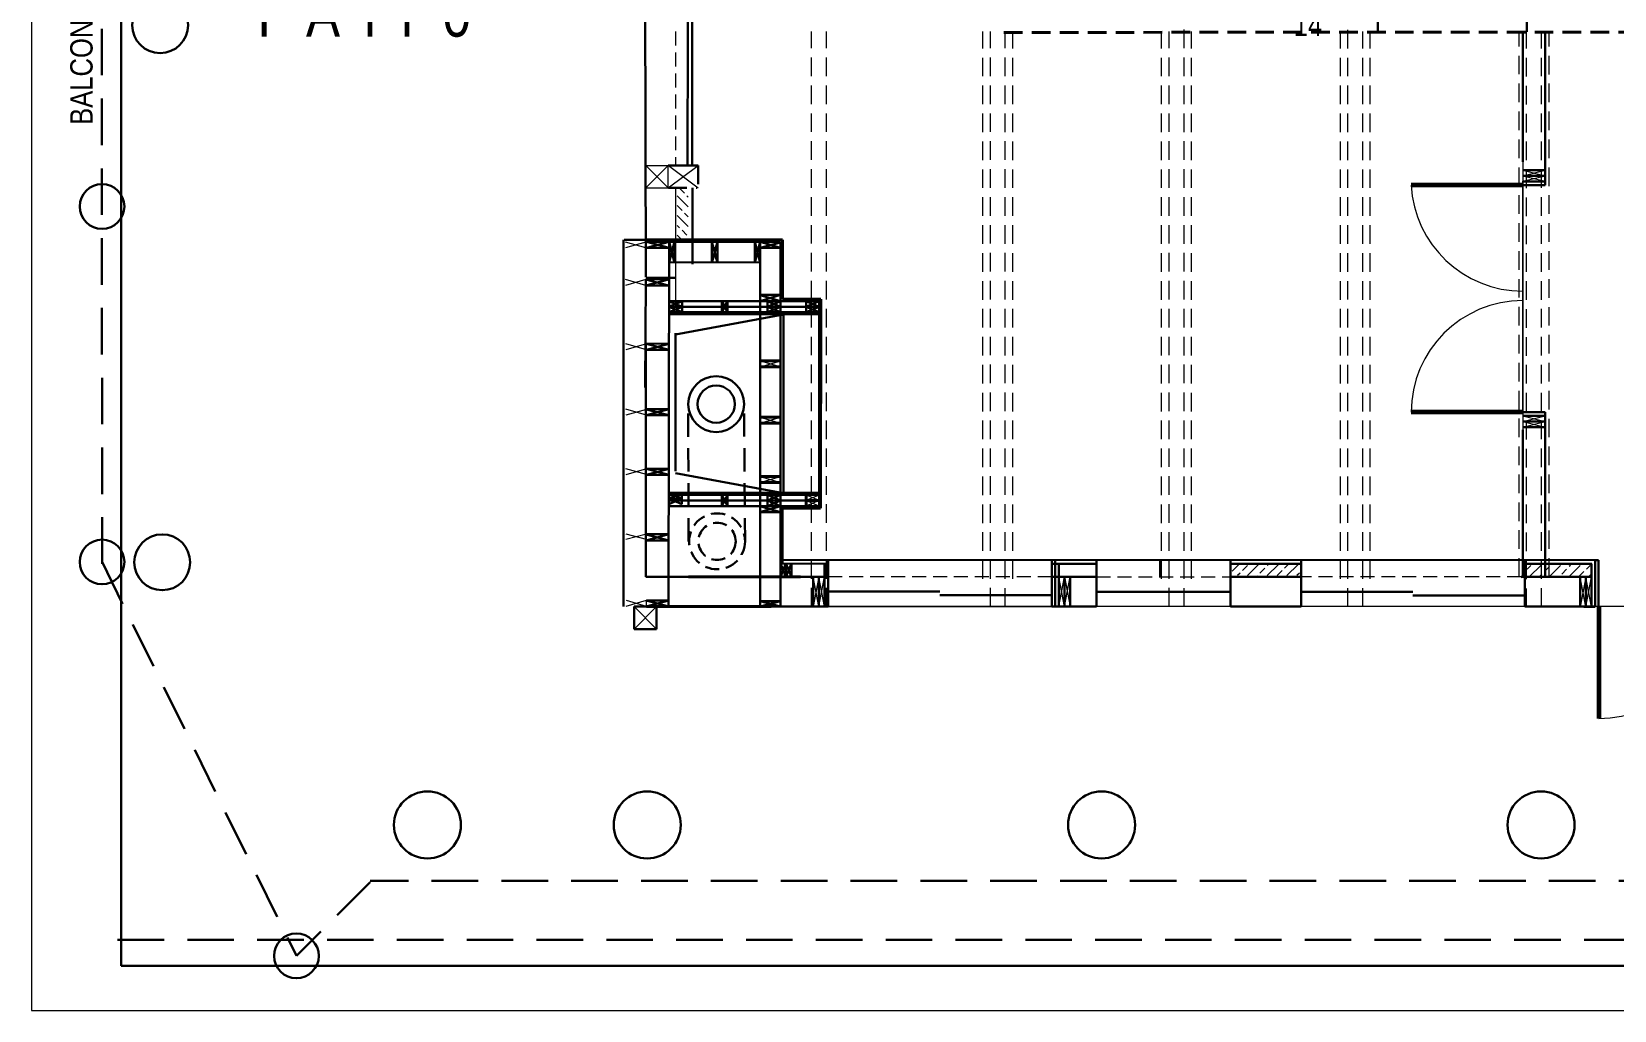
# Model space of a CAD drawing. Header units: inches. Extents: x -243 to 4698, y 287 to 1403.
# Drawn here: x -243.2 to 181.7, y 357 to 619.9 of the extents above; entities that cross this region are included whole.
import ezdxf

# ---------------------------------------------------------------- set-up
doc = ezdxf.new("R2010")
doc.units = ezdxf.units.IN
doc.header["$MEASUREMENT"] = 0
doc.linetypes.add('DASHDOT2', pattern=[0.5, 0.25, -0.125, 0, -0.125])
doc.linetypes.add('HIDDEN', pattern=[0.375, 0.25, -0.125])
for name, color, linetype, lineweight in [('DOORS', 7, 'Continuous', 60), ('EXISTING CEILING BEAMS', 255, 'HIDDEN', 20), ('FIREPLACE', 7, 'Continuous', 30), ('FLOOR BEAMS', 7, 'Continuous', 30), ('NEW FOOTING', 6, 'Continuous', 30), ('NEW FRAMMING', 6, 'Continuous', 30), ('ROOF', 7, 'HIDDEN', 30), ('WALL FRAMING', 7, 'Continuous', 30), ('WALLS', 7, 'Continuous', 30), ('WINDOWS', 5, 'Continuous', 30)]:
    doc.layers.add(name, color=color, linetype=linetype, lineweight=lineweight)
doc.layers.add('TEXT80', color=15, linetype='Continuous')
doc.layers.add('TITLE BLOCK', color=7, linetype='Continuous')
doc.styles.add('ARCHENT', font='technical.ttf', dxfattribs={"height": 6})

msp = doc.modelspace()

# ---------------------------------------------------------------- hatches: boundary and pattern name
at = {"layer": 'NEW FOOTING', "linetype": 'Continuous', "lineweight": 9, "ltscale": 25}
h = msp.add_hatch(dxfattribs=at)
h.set_pattern_fill('ANSI33', color=256, scale=15, angle=90, style=0)
h.set_pattern_definition([(135, (1196.2387, -4386.7756), (-2.6516504, -2.6516504), []), (135, (1196.2387, -4384.124), (-2.6516504, -2.6516504), [1.875, -0.9375])])
h.paths.add_polyline_path([(-66.92, 577.88), (-69.92, 577.88), (-69.92, 563.91), (-66.92, 563.91)])
h = msp.add_hatch(dxfattribs=at)
h.set_pattern_fill('ANSI33', color=256, scale=15, angle=180, style=0)
h.set_pattern_definition([(225, (5051.0982, 1739.9317), (2.6516504, -2.6516504), []), (225, (5048.4466, 1739.9317), (2.6516504, -2.6516504), [1.875, -0.9375])])
h.paths.add_polyline_path([(97.68, 473.77), (97.68, 476.77), (79.08, 476.77), (79.08, 473.77)])
h = msp.add_hatch(dxfattribs=at)
h.set_pattern_fill('ANSI33', color=256, scale=15, angle=180, style=0)
h.set_pattern_definition([(225, (5116.2373, 1739.6545), (2.6516504, -2.6516504), []), (225, (5113.5857, 1739.6545), (2.6516504, -2.6516504), [1.875, -0.9375])])
h.paths.add_polyline_path([(157.68, 476.5), (157.68, 473.5), (175.68, 473.5), (175.68, 476.5)])

# ---------------------------------------------------------------- linework, layer by layer
at = {"layer": 'DOORS', "color": 7, "linetype": 'Continuous', "ltscale": 15}
for p, q in [((157.19, 578.64), (127.19, 578.64)), ((157.19, 517.64), (127.19, 517.64))]:
    msp.add_line(p, q, dxfattribs=at)
at = {"layer": 'DOORS', "color": 5, "linetype": 'Continuous', "ltscale": 15}
msp.add_line((177.58, 465.35), (177.58, 435.35), dxfattribs=at)
at = {"layer": 'DOORS', "color": 7, "linetype": 'Continuous', "lineweight": 5, "ltscale": 15}
for centre, radius, start, end in [((157.22, 580.23), 30.07, 183.0412, 269.943), ((157.19, 517.64), 30, 90, 180), ((177.58, 465.35), 30, 270, 0)]:
    msp.add_arc(centre, radius, start, end, dxfattribs=at)
at = {"layer": 'EXISTING CEILING BEAMS', "color": 6, "linetype": 'Continuous', "lineweight": 9, "ltscale": 25}
for p, q in [((-31.88, 473.4), (-33.38, 465.4)), ((-31.88, 465.4), (-33.38, 473.4)), ((34.12, 473.4), (35.62, 465.4)), ((34.12, 465.4), (35.62, 473.4)), ((174.08, 473.35), (172.58, 465.35)), ((174.08, 465.35), (172.58, 473.35))]:
    msp.add_line(p, q, dxfattribs=at)
at = {"layer": 'FIREPLACE', "linetype": 'Continuous', "ltscale": 25}
for p, q in [((-70.35, 538.54), (-41.35, 543.91)), ((-41.35, 543.91), (-41.34, 495.91)), ((-70.34, 538.86), (-70.33, 501.78)), ((-70.34, 501.28), (-41.34, 495.91))]:
    msp.add_line(p, q, dxfattribs=at)
at = {"layer": 'FIREPLACE', "linetype": 'HIDDEN', "ltscale": 25}
msp.add_line((-51.68, 482.95), (-51.93, 519.81), dxfattribs=at)
at = {"layer": 'FIREPLACE', "linetype": 'Continuous', "ltscale": 15}
for radius in [7.5, 5]:
    msp.add_circle((-59.42, 519.81), radius, dxfattribs=at)
at = {"layer": 'FIREPLACE', "linetype": 'HIDDEN', "ltscale": 15}
for radius in [7.5, 5]:
    msp.add_circle((-59.18, 482.95), radius, dxfattribs=at)
at = {"layer": 'FLOOR BEAMS', "color": 7, "linetype": 'HIDDEN', "lineweight": 20, "ltscale": 20}
for p, q in [((110.19, 465.38), (110.21, 777.4)), ((66.19, 465.41), (66.19, 625.87)), ((-33.81, 465.42), (-33.81, 619.9)), ((-29.81, 465.42), (-29.81, 619.9)), ((14.19, 465.42), (14.19, 619.9)), ((18.19, 465.41), (18.19, 619.9)), ((62.19, 465.42), (62.19, 619.87)), ((114.19, 465.37), (114.19, 619.87)), ((158.19, 465.32), (158.19, 619.87)), ((162.19, 465.37), (162.19, 619.87))]:
    msp.add_line(p, q, dxfattribs=at)
at = {"layer": 'FLOOR BEAMS', "color": 6, "linetype": 'HIDDEN', "lineweight": 20, "ltscale": 20}
for p, q in [((12.19, 472.87), (12.19, 619.87)), ((20.19, 472.87), (20.19, 619.87)), ((60.19, 472.87), (60.19, 619.87)), ((68.19, 472.87), (68.19, 619.87)), ((108.19, 472.87), (108.19, 619.87)), ((116.19, 472.87), (116.19, 619.87)), ((156.19, 473.41), (156.19, 619.87)), ((164.19, 473.4), (164.19, 619.87))]:
    msp.add_line(p, q, dxfattribs=at)
at = {"layer": 'FLOOR BEAMS', "color": 6, "linetype": 'HIDDEN', "lineweight": 40, "ltscale": 20}
msp.add_line((17.85, 619.66), (393.68, 619.9), dxfattribs=at)
at = {"layer": 'FLOOR BEAMS', "color": 6, "linetype": 'Continuous', "lineweight": 5, "ltscale": 20}
for p, q in [((-72.27, 577.91), (-64.27, 583.91)), ((-72.26, 583.91), (-64.26, 577.88))]:
    msp.add_line(p, q, dxfattribs=at)
at = {"layer": 'FLOOR BEAMS', "color": 6, "linetype": 'HIDDEN', "lineweight": 30, "ltscale": 20}
msp.add_line((-64.26, 583.88), (-64.26, 577.88), dxfattribs=at)
at = {"layer": 'NEW FOOTING', "color": 7, "linetype": 'Continuous', "lineweight": 40, "ltscale": 15}
for p, q in [((-41.62, 563.91), (-78.3, 563.91)), ((-31.28, 547.98), (-41.62, 547.98)), ((-31.36, 495.9), (-72.11, 495.94))]:
    msp.add_line(p, q, dxfattribs=at)
at = {"layer": 'NEW FOOTING', "color": 7, "linetype": 'Continuous', "lineweight": 40, "ltscale": 25}
for p, q in [((-41.62, 563.91), (-41.62, 547.98)), ((-41.7, 491.9), (-41.69, 476.93))]:
    msp.add_line(p, q, dxfattribs=at)
at = {"layer": 'NEW FOOTING', "ltscale": 15}
for p, q in [((-31.81, 492.39), (-31.78, 547.48)), ((176.58, 465.35), (176.58, 473.35)), ((-29.38, 465.4), (-29.38, 471.4)), ((31.62, 465.4), (31.62, 471.4))]:
    msp.add_line(p, q, dxfattribs=at)
at = {"layer": 'NEW FOOTING', "linetype": 'Continuous', "lineweight": 40, "ltscale": 15}
for p, q in [((-42.07, 531.44), (-47.54, 531.45)), ((-42.07, 529.8), (-47.55, 529.8)), ((-42.13, 514.7), (-47.62, 514.7)), ((-42.13, 516.34), (-47.6, 516.35)), ((-42.15, 498.74), (-47.64, 498.75)), ((-42.15, 500.39), (-47.62, 500.4)), ((-35.31, 493.9), (-31.81, 493.89)), ((-35.3, 492.4), (-35.29, 493.9)), ((-35.29, 493.9), (-35.29, 495.4)), ((-36.8, 473.45), (-66.85, 473.45)), ((-44.63, 465.45), (-78.17, 465.45)), ((-48.33, 465.47), (-72.91, 465.47))]:
    msp.add_line(p, q, dxfattribs=at)
at = {"layer": 'NEW FOOTING', "color": 6, "ltscale": 15}
for p, q in [((-33.38, 473.4), (-33.38, 465.4)), ((-30.38, 474.9), (-30.38, 471.4)), ((32.62, 474.89), (32.62, 471.39)), ((35.62, 473.4), (35.62, 465.4)), ((172.58, 473.35), (172.58, 465.35)), ((174.08, 473.35), (174.08, 465.35)), ((-31.88, 471.4), (-31.88, 465.4)), ((-30.38, 471.4), (-30.38, 465.4)), ((32.62, 471.39), (32.62, 465.4)), ((34.12, 471.39), (34.12, 465.4))]:
    msp.add_line(p, q, dxfattribs=at)
at = {"layer": 'NEW FOOTING', "ltscale": 25}
for p, q in [((-29.38, 471.4), (-29.37, 475.81)), ((31.62, 471.4), (31.61, 475.9)), ((31.62, 471.4), (31.63, 475.69))]:
    msp.add_line(p, q, dxfattribs=at)
at = {"layer": 'NEW FRAMMING', "color": 6, "linetype": 'Continuous', "lineweight": 9, "ltscale": 20}
for p, q in [((-78.27, 583.91), (-72.27, 583.91)), ((-78.27, 577.91), (-72.27, 577.91))]:
    msp.add_line(p, q, dxfattribs=at)
at = {"layer": 'NEW FRAMMING', "linetype": 'Continuous', "lineweight": 9, "ltscale": 25}
for p, q in [((-78.32, 563.36), (-83.76, 561.81)), ((-78.31, 561.81), (-83.76, 563.34)), ((-78.3, 551.69), (-83.79, 553.33)), ((-78.31, 553.29), (-83.79, 551.68)), ((-78.15, 534.41), (-83.65, 536.05)), ((-78.16, 536.01), (-83.65, 534.4)), ((-47.55, 529.8), (-42.07, 531.44)), ((-47.55, 531.4), (-42.07, 529.8)), ((-78.16, 516.81), (-83.65, 518.45)), ((-78.16, 518.41), (-83.65, 516.8)), ((-47.62, 514.7), (-42.13, 516.34)), ((-47.62, 516.3), (-42.13, 514.7)), ((-78.16, 500.86), (-83.65, 502.46)), ((-78.16, 502.46), (-83.64, 500.81)), ((-47.64, 498.75), (-42.15, 500.39)), ((-47.64, 500.35), (-42.15, 498.74)), ((-78.17, 484.92), (-83.66, 483.43)), ((-78.17, 483.43), (-83.6, 484.91)), ((-78.18, 467.1), (-83.66, 465.46)), ((-78.16, 465.46), (-83.54, 467.1))]:
    msp.add_line(p, q, dxfattribs=at)
at = {"layer": 'NEW FRAMMING', "ltscale": 15}
for p, q in [((-42.14, 563.33), (-78.15, 563.41)), ((-72.07, 561.81), (-78.15, 561.81)), ((-72.07, 563.39), (-72.19, 465.45)), ((-70.57, 563.41), (-70.57, 557.9)), ((-60.57, 563.37), (-60.56, 557.81)), ((-59.07, 563.37), (-59.07, 557.81)), ((-49.07, 563.41), (-49.07, 557.85)), ((-42.14, 561.8), (-47.59, 561.8)), ((-47.58, 557.84), (-72.08, 557.9)), ((-72.26, 553.33), (-78.29, 553.34)), ((-72.26, 551.68), (-78.31, 551.69)), ((-42.15, 549.13), (-47.62, 549.13)), ((-31.78, 547.48), (-72.09, 547.48)), ((-31.78, 545.98), (-72.09, 545.98)), ((-31.78, 544.48), (-72.08, 544.48)), ((-31.78, 544.48), (-72.08, 544.48)), ((-72.07, 545.98), (-68.57, 545.98)), ((-68.57, 547.48), (-68.57, 544.48)), ((-57.86, 547.49), (-57.86, 544.48)), ((-56.36, 547.49), (-56.36, 544.48)), ((-42.15, 547.48), (-47.63, 547.49)), ((-45.63, 547.48), (-45.63, 545.98)), ((-45.63, 545.98), (-45.63, 544.48)), ((-35.28, 545.98), (-31.78, 545.98)), ((-35.27, 547.48), (-35.27, 545.98)), ((-35.27, 545.97), (-35.27, 544.48)), ((-72.13, 536.05), (-78.14, 536.06)), ((-72.13, 534.4), (-78.15, 534.41)), ((-72.13, 518.45), (-78.15, 518.46)), ((-72.13, 516.8), (-78.17, 516.81)), ((-72.15, 502.45), (-78.15, 502.46)), ((-72.15, 500.8), (-78.17, 500.81)), ((-31.8, 495.39), (-72.16, 495.43)), ((-31.81, 493.89), (-72.11, 493.94)), ((-72.1, 494.49), (-68.6, 494.49)), ((-68.6, 492.93), (-68.6, 495.93)), ((-57.88, 492.41), (-57.88, 495.42)), ((-56.38, 492.41), (-56.38, 495.42)), ((-45.66, 493.92), (-45.66, 495.41)), ((-45.66, 492.42), (-45.66, 493.91)), ((-31.81, 492.39), (-72.16, 492.43)), ((-42.18, 492.41), (-47.66, 492.41)), ((-42.18, 490.76), (-47.65, 490.76)), ((-72.13, 484.85), (-78.16, 484.86)), ((-72.17, 483.2), (-78.19, 483.21)), ((-42.19, 473.45), (-42.19, 476.96)), ((-40.69, 473.45), (-40.69, 476.96)), ((-39.19, 473.45), (-39.19, 476.96)), ((-72.16, 467.1), (-78.16, 467.1)), ((-42.19, 465.4), (-47.69, 465.41)), ((-42.19, 466.88), (-47.61, 466.88))]:
    msp.add_line(p, q, dxfattribs=at)
at = {"layer": 'NEW FRAMMING', "ltscale": 25}
for p, q in [((-78.15, 563.41), (-72.07, 561.81)), ((-78.15, 561.81), (-72.07, 563.4)), ((-72.07, 563.39), (-70.57, 557.82)), ((-70.57, 563.45), (-72.06, 557.9)), ((-60.57, 563.37), (-59.07, 557.81)), ((-59.07, 563.37), (-60.56, 557.81)), ((-49.07, 563.41), (-47.58, 557.84)), ((-47.57, 563.41), (-49.06, 557.85)), ((-47.61, 465.41), (-47.58, 563.34)), ((-47.59, 561.8), (-42.14, 563.22)), ((-47.58, 563.4), (-42.14, 561.8)), ((-42.19, 465.4), (-42.14, 563.33)), ((-78.31, 551.69), (-72.26, 553.33)), ((-78.31, 553.29), (-72.26, 551.68)), ((-47.63, 547.49), (-42.15, 549.13)), ((-47.63, 549.09), (-42.15, 547.48)), ((-68.57, 545.98), (-72.09, 547.48)), ((-68.57, 547.48), (-72.09, 545.98)), ((-68.57, 544.48), (-72.07, 545.98)), ((-68.57, 545.98), (-72.07, 544.48)), ((-56.36, 547.49), (-57.86, 544.48)), ((-57.86, 547.49), (-56.36, 544.48)), ((-42.15, 545.98), (-45.65, 547.48)), ((-42.15, 547.48), (-45.65, 545.98)), ((-42.15, 544.48), (-45.65, 545.98)), ((-42.15, 545.98), (-45.65, 544.48)), ((-31.78, 545.98), (-35.28, 547.48)), ((-31.78, 547.48), (-35.28, 545.98)), ((-31.78, 544.48), (-35.28, 545.98)), ((-31.78, 545.98), (-35.28, 544.48)), ((-78.15, 534.41), (-72.13, 536.05)), ((-78.15, 536.01), (-72.13, 534.4)), ((-78.17, 516.81), (-72.13, 518.45)), ((-78.17, 518.41), (-72.13, 516.8)), ((-78.17, 500.81), (-72.15, 502.45)), ((-78.17, 502.41), (-72.15, 500.8)), ((-68.6, 492.93), (-72.11, 494.44)), ((-68.6, 494.43), (-72.11, 492.94)), ((-68.6, 494.43), (-72.1, 495.94)), ((-68.6, 495.93), (-72.1, 494.44)), ((-56.38, 492.41), (-57.88, 495.42)), ((-57.88, 492.41), (-56.38, 495.42)), ((-42.17, 493.91), (-45.68, 492.41)), ((-42.17, 495.41), (-45.67, 493.91)), ((-42.17, 493.91), (-45.67, 495.41)), ((-42.18, 492.41), (-45.67, 493.91)), ((-47.66, 492.41), (-42.18, 490.76)), ((-47.66, 490.81), (-42.18, 492.41)), ((-78.19, 483.21), (-72.17, 484.85)), ((-78.19, 484.81), (-72.17, 483.2)), ((-40.69, 473.45), (-42.19, 476.96)), ((-42.19, 473.45), (-40.69, 476.96)), ((-39.19, 473.45), (-40.69, 476.96)), ((-40.69, 473.45), (-39.19, 476.96)), ((-78.18, 465.45), (-72.16, 467.1)), ((-78.18, 467.05), (-72.16, 465.45)), ((-47.62, 465.4), (-42.19, 466.88)), ((-47.62, 466.88), (-42.13, 465.4))]:
    msp.add_line(p, q, dxfattribs=at)
at = {"layer": 'NEW FRAMMING', "color": 7, "ltscale": 15}
msp.add_line((-31.78, 543.98), (-72.09, 543.98), dxfattribs=at)
at = {"layer": 'NEW FRAMMING', "color": 7, "linetype": 'Continuous', "lineweight": 40, "ltscale": 20}
for p in [(-31.28, 547.98), (-42.18, 491.9)]:
    msp.add_line(p, (-31.37, 491.89), dxfattribs=at)
at = {"layer": 'NEW FRAMMING', "color": 7, "linetype": 'HIDDEN', "ltscale": 25}
msp.add_line((-66.85, 482.94), (-66.93, 519.82), dxfattribs=at)
at = {"layer": 'ROOF', "linetype": 'HIDDEN', "ltscale": 50}
msp.add_line((-220.15, 375.9), (425.68, 375.9), dxfattribs=at)
at = {"layer": 'TITLE BLOCK', "color": 7, "linetype": 'Continuous', "lineweight": 0, "ltscale": 0.5}
for p, q in [((-243.22, 884.95), (-243.22, 356.95)), ((-243.22, 356.95), (572.77, 356.95))]:
    msp.add_line(p, q, dxfattribs=at)
at = {"layer": 'TITLE BLOCK', "color": 7, "linetype": 'Continuous', "lineweight": 30, "ltscale": 0.5}
for p, q in [((-219.22, 872.95), (-219.22, 368.95)), ((-219.22, 368.95), (560.77, 368.95))]:
    msp.add_line(p, q, dxfattribs=at)
at = {"layer": 'WALL FRAMING', "linetype": 'HIDDEN', "ltscale": 50}
for p, q in [((-224.32, 476.9), (-224.37, 771.91)), ((-224.32, 477.4), (-172.12, 371.6)), ((-152.32, 391.4), (-172.12, 371.6)), ((401.68, 391.77), (-152.32, 391.77))]:
    msp.add_line(p, q, dxfattribs=at)
at = {"layer": 'WALL FRAMING', "color": 6, "ltscale": 15}
for p, q in [((-67.01, 619.87), (-66.73, 672.81)), ((-65.87, 619.87), (-65.8, 673.72)), ((118.2, 625.86), (118.2, 619.86)), ((-67.09, 583.89), (-67.01, 619.87)), ((-65.9, 583.89), (-65.87, 619.87)), ((-72.27, 583.9), (-64.26, 583.88)), ((157.19, 582.66), (163.19, 582.66)), ((157.19, 581.16), (163.19, 581.16)), ((157.19, 579.64), (163.19, 579.64)), ((157.19, 578.64), (163.19, 578.64)), ((-65.74, 557.45), (-65.77, 577.88)), ((157.19, 517.64), (163.19, 517.64)), ((157.19, 516.64), (163.19, 516.64)), ((157.19, 515.14), (163.19, 515.14)), ((157.19, 513.64), (163.19, 513.64)), ((176.68, 477.9), (-42.19, 477.94)), ((-29.81, 476.95), (-42.19, 476.96)), ((-30.38, 465.4), (-30.38, 476.9)), ((-29.38, 465.4), (-29.38, 477.9)), ((42.68, 476.91), (30.68, 476.92)), ((31.62, 473.4), (31.62, 477.9)), ((32.62, 465.4), (32.62, 476.9)), ((78.68, 473.4), (78.68, 477.92)), ((97.68, 476.9), (78.75, 476.9)), ((97.68, 473.4), (97.68, 477.92)), ((175.68, 476.9), (157.19, 476.9)), ((175.58, 465.35), (175.58, 476.9)), ((176.58, 477.9), (177.52, 477.9)), ((176.58, 473.35), (176.58, 477.9)), ((-31.88, 465.4), (-31.88, 473.4)), ((31.62, 465.4), (31.62, 473.4)), ((34.12, 465.4), (34.12, 473.4))]:
    msp.add_line(p, q, dxfattribs=at)
at = {"layer": 'WALL FRAMING', "color": 7, "linetype": 'HIDDEN', "lineweight": 30, "ltscale": 15}
msp.add_line((158.2, 619.86), (158.2, 625.86), dxfattribs=at)
at = {"layer": 'WALL FRAMING', "color": 6, "linetype": 'Continuous', "lineweight": 9, "ltscale": 20}
for p, q in [((-78.27, 583.91), (-72.27, 577.91)), ((-78.27, 577.91), (-72.27, 583.91))]:
    msp.add_line(p, q, dxfattribs=at)
at = {"layer": 'WALL FRAMING', "color": 6, "linetype": 'Continuous', "lineweight": 9, "ltscale": 15}
msp.add_line((-72.27, 577.91), (-72.27, 583.91), dxfattribs=at)
at = {"layer": 'WALL FRAMING', "lineweight": 9, "ltscale": 20}
msp.add_line((157.19, 584.9), (157.19, 512.9), dxfattribs=at)
at = {"layer": 'WALL FRAMING', "lineweight": 9, "ltscale": 15}
for p, q in [((157.19, 517.64), (157.19, 579.73)), ((30.68, 465.45), (-29.32, 465.45)), ((78.68, 465.45), (42.68, 465.4)), ((157.68, 465.4), (97.68, 465.41)), ((238.69, 465.4), (176.59, 465.4))]:
    msp.add_line(p, q, dxfattribs=at)
at = {"layer": 'WALL FRAMING', "color": 6, "linetype": 'DASHDOT2', "lineweight": 30, "ltscale": 20}
msp.add_line((-72.26, 577.88), (-64.26, 577.88), dxfattribs=at)
at = {"layer": 'WALL FRAMING', "ltscale": 15}
for p, q in [((-78.46, 524.24), (-78.31, 553.29)), ((-78.19, 553.77), (-70.35, 553.77)), ((-78.35, 473.4), (-78.35, 535.9)), ((157.68, 465.4), (157.68, 477.9)), ((-29.32, 473.4), (-78.35, 473.4)), ((42.68, 473.4), (30.68, 473.4)), ((78.68, 465.4), (78.68, 473.4)), ((97.68, 473.4), (78.68, 473.4)), ((97.68, 465.4), (97.68, 473.4)), ((175.58, 473.4), (156.68, 473.4)), ((156.68, 472.9), (156.68, 472.9)), ((-81.45, 459.4), (-81.45, 465.4)), ((-75.45, 465.4), (-81.45, 465.4)), ((-81.45, 459.4), (-81.45, 465.4)), ((-44.17, 465.45), (-78.17, 465.4)), ((-45.19, 465.4), (-78.17, 465.4)), ((-75.45, 459.4), (-75.45, 465.4)), ((42.68, 465.4), (30.68, 465.44)), ((97.68, 465.41), (78.68, 465.45)), ((176.59, 465.4), (157.68, 465.4)), ((-75.45, 459.4), (-81.45, 459.4))]:
    msp.add_line(p, q, dxfattribs=at)
at = {"layer": 'WALL FRAMING', "color": 6, "linetype": 'Continuous', "lineweight": 9, "ltscale": 25}
for p, q in [((-31.81, 493.89), (-35.31, 495.4)), ((-31.81, 495.39), (-35.31, 493.9)), ((-31.81, 492.39), (-35.31, 493.9)), ((-31.81, 493.89), (-35.31, 492.4))]:
    msp.add_line(p, q, dxfattribs=at)
at = {"layer": 'WALL FRAMING', "color": 6, "ltscale": 20}
for p, q in [((-29.32, 473.4), (-29.32, 477.86)), ((30.68, 473.4), (30.68, 477.86)), ((42.68, 473.4), (42.68, 477.86)), ((59.83, 473.42), (59.83, 477.9)), ((157.68, 473.4), (157.68, 477.9)), ((177.52, 465.46), (177.52, 477.9)), ((97.68, 473.4), (97.68, 473.4)), ((109.68, 473.4), (109.68, 473.4))]:
    msp.add_line(p, q, dxfattribs=at)
at = {"layer": 'WALL FRAMING', "linetype": 'HIDDEN', "lineweight": 9, "ltscale": 15}
for p, q in [((30.68, 473.4), (-29.32, 473.4)), ((156.68, 473.4), (97.68, 473.4))]:
    msp.add_line(p, q, dxfattribs=at)
at = {"layer": 'WALL FRAMING', "color": 7, "ltscale": 15}
for p, q in [((-29.32, 465.4), (-29.32, 473.4)), ((30.68, 465.4), (30.68, 473.4)), ((42.68, 465.4), (42.68, 473.4))]:
    msp.add_line(p, q, dxfattribs=at)
at = {"layer": 'WALL FRAMING', "color": 7, "linetype": 'HIDDEN', "lineweight": 9, "ltscale": 15}
msp.add_line((42.68, 473.4), (78.68, 473.4), dxfattribs=at)
at = {"layer": 'WALL FRAMING', "color": 6, "linetype": 'Continuous', "lineweight": 20, "ltscale": 20}
msp.add_line((-78.18, 467.05), (-78.18, 465.46), dxfattribs=at)
at = {"layer": 'WALL FRAMING', "lineweight": 30, "ltscale": 15}
msp.add_line((-29.32, 465.4), (-75.45, 465.4), dxfattribs=at)
at = {"layer": 'WALL FRAMING', "color": 6, "linetype": 'Continuous', "lineweight": 30, "ltscale": 25}
for p, q in [((-33.38, 465.4), (-30.38, 465.4)), ((35.62, 465.4), (32.62, 465.4)), ((173.58, 465.35), (176.58, 465.35))]:
    msp.add_line(p, q, dxfattribs=at)
at = {"layer": 'WALL FRAMING', "ltscale": 15}
for centre, radius in [((-208.73, 621.6), 7.5), ((-224.32, 572.9), 6), ((-208.15, 477.32), 7.5), ((-224.32, 477.4), 6), ((-136.94, 406.77), 9), ((-77.94, 406.77), 9), ((44.06, 406.77), 9), ((162.06, 406.77), 9), ((-172.12, 371.6), 6)]:
    msp.add_circle(centre, radius, dxfattribs=at)
at = {"layer": 'WALLS', "lineweight": 30, "ltscale": 15}
msp.add_line((-78.62, 673.86), (-78.32, 553.95), dxfattribs=at)
at = {"layer": 'WALLS', "linetype": 'HIDDEN', "lineweight": 20, "ltscale": 15}
msp.add_line((-70.32, 619.87), (-70.32, 583.89), dxfattribs=at)
at = {"layer": 'WALLS', "color": 6, "linetype": 'Continuous', "ltscale": 15}
for p, q in [((157.19, 619.9), (157.19, 584.9)), ((163.19, 619.9), (163.19, 578.64)), ((163.19, 517.64), (163.19, 473.4)), ((157.19, 512.9), (157.19, 473.4))]:
    msp.add_line(p, q, dxfattribs=at)
at = {"layer": 'WALLS', "color": 6, "linetype": 'Continuous', "lineweight": 9, "ltscale": 20}
for p, q in [((157.19, 582.66), (163.19, 581.16)), ((157.19, 581.16), (163.19, 582.66)), ((157.19, 581.16), (163.19, 579.66)), ((157.19, 579.66), (163.19, 581.16)), ((157.19, 515.14), (163.19, 516.64)), ((157.19, 516.64), (163.19, 515.14)), ((157.19, 513.64), (163.19, 515.14)), ((157.19, 515.14), (163.19, 513.64)), ((-31.88, 465.4), (-30.38, 473.4)), ((-30.38, 465.4), (-31.88, 473.4)), ((34.12, 465.4), (32.62, 473.4)), ((32.62, 465.4), (34.12, 473.4)), ((174.08, 465.35), (175.58, 473.35)), ((175.58, 465.35), (174.08, 473.35))]:
    msp.add_line(p, q, dxfattribs=at)
at = {"layer": 'WALLS', "lineweight": 9, "ltscale": 15}
for p, q in [((-70.32, 577.88), (-70.32, 546.16)), ((-78.19, 529.82), (-78.19, 493.82))]:
    msp.add_line(p, q, dxfattribs=at)
at = {"layer": 'WALLS', "linetype": 'Continuous', "lineweight": 30, "ltscale": 25}
msp.add_line((-84.27, 563.92), (-84.27, 465.46), dxfattribs=at)
at = {"layer": 'WALLS', "ltscale": 15}
msp.add_line((-78.28, 563.92), (-84.15, 563.92), dxfattribs=at)
at = {"layer": 'WALLS', "linetype": 'Continuous', "lineweight": 9, "ltscale": 15}
for p, q in [((-81.45, 465.4), (-75.45, 459.4)), ((-81.45, 459.4), (-75.45, 465.4))]:
    msp.add_line(p, q, dxfattribs=at)
at = {"layer": 'WALLS', "color": 6, "lineweight": 20, "ltscale": 15}
msp.add_line((-30.38, 465.4), (32.62, 465.4), dxfattribs=at)
at = {"layer": 'WINDOWS', "color": 5, "ltscale": 15}
for p, q in [((-29.32, 469.45), (0.62, 469.45)), ((0.62, 468.45), (30.68, 468.45)), ((42.68, 469.4), (78.68, 469.4)), ((97.68, 469.4), (127.62, 469.4)), ((127.62, 468.4), (157.68, 468.4))]:
    msp.add_line(p, q, dxfattribs=at)

# ---------------------------------------------------------------- texts
at = {"layer": 'TEXT80', "color": 3, "insert": (-229.82, 625), "char_height": 6, "width": 360.0625, "attachment_point": 5, "rotation": 90.0328, "style": 'ARCHENT'}
msp.add_mtext('{\\C7;BALCONY  ABOVE}', dxfattribs=at)
at = {"layer": 'TEXT80', "width": 360.0625, "attachment_point": 5, "rotation": 0.0328, "style": 'ARCHENT'}
for s, insert, char_height in [('{\\C7;P A T I  0}', (-153.91, 624.42), 12), ('{\\C7;14}', (99.48, 621.71), 6)]:
    msp.add_mtext(s, dxfattribs=dict(at, insert=insert, char_height=char_height))

doc.saveas('drawing.dxf')
